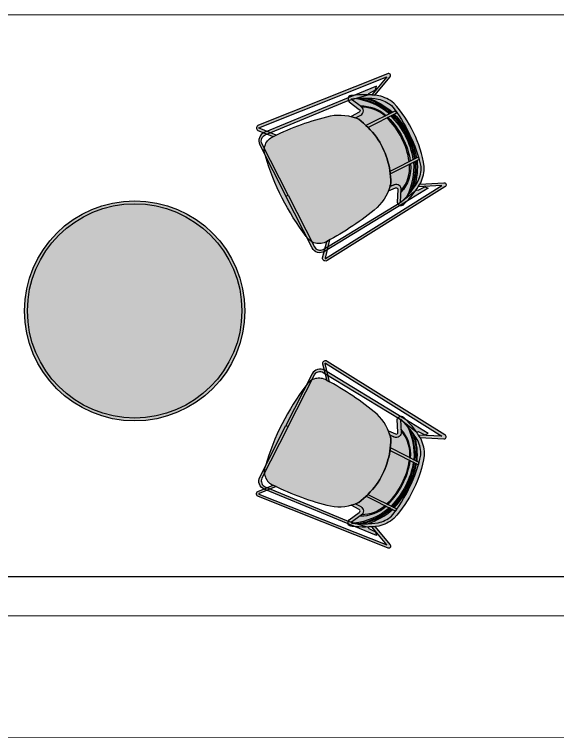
# Model space of a CAD drawing. Header units: millimetres. Extents: x 307301 to 459443, y -2888111 to -2805601.
# Drawn here: x 314338 to 316557, y -2828819 to -2825863 of the extents above; entities that cross this region are included whole.
import ezdxf

# ---------------------------------------------------------------- set-up
doc = ezdxf.new("R2010")
doc.units = ezdxf.units.MM
doc.header["$LTSCALE"] = 10
doc.header["$MEASUREMENT"] = 0
doc.linetypes.add('HIDDEN', pattern=[9.524999999999999, 6.35, -3.175])
for name, color, linetype in [('BMA  furniture', 6, 'Continuous'), ('HATCH', 252, 'Continuous'), ('PDA FURNITURE', 6, 'Continuous')]:
    doc.layers.add(name, color=color, linetype=linetype)
doc.layers.add('WIN', color=5, linetype='Continuous', lineweight=9)

# ---------------------------------------------------------------- blocks, each defined once
blk = doc.blocks.new('23W')
at = {"layer": 'BMA  furniture', "linetype": 'Continuous', "true_color": 0xffffff, "transparency": 33554687}
h = blk.add_hatch(color=7, dxfattribs=at)
h.dxf.hatch_style = 1
edge = h.paths.add_edge_path()
edge.add_arc((9103516.23022001, -3025914.970326669), 450, 0, 360)
at = {"layer": 'BMA  furniture', "ltscale": 500}
for radius in [450, 438]:
    blk.add_circle((9103516.23022001, -3025914.970326669, -2.10452680357e-05), radius, dxfattribs=at)
at = {"layer": 'BMA  furniture', "color": 5, "ltscale": 3000}
blk.add_circle((9103516.23022001, -3025914.970326669, -2.10452680357e-05), 450, dxfattribs=at)
blk = doc.blocks.new('A$C6E23677C')
at = {"layer": 'BMA  furniture'}
h = blk.add_hatch(color=254, dxfattribs=at)
h.dxf.hatch_style = 1
h.set_gradient(color1=(212, 214, 209), color2=(139, 145, 131), rotation=89.99999999999996, one_color=1, tint=0.5400000214576721, name='INVCYLINDER')
edge = h.paths.add_edge_path()
edge.add_arc((388.1237646008136, 343.7275872787499), 121.4839386057632, 26.61166548553625, 52.19175080522881)
edge.add_arc((266.3717283757497, 131.3209191690628), 365.5222855735374, 57.53173179584971, 72.33908217113212)
edge.add_arc((375.9200565880626, 478.3201072833469), 1.86745503007874, 43.92725329555989, 185.3324487463281)
edge.add_line((374.0606834820937, 478.1465563047677), (394.9502769724932, 440.4618445391533))
edge.add_arc((380.2918994226048, 430.4611672900148), 17.74490286917649, -84.9663754651695, 34.303761086660074, ccw=False)
edge.add_line((381.8488434709143, 412.7846997960005), (364.9706752484199, 411.4083652372937))
edge.add_arc((238.9022502474353, 291.6664982557459), 173.8716839811921, 38.987046426119605, 43.52567171680141, ccw=False)
edge.add_arc((105.6014352186242, 269.9118504238849), 298.7708528809388, -7.5433146384694965, 26.0368264072996, ccw=False)
edge.add_arc((59.15722049395663, 293.1446949992084), 348.275010815125, 334.7092719410489, 349.669592641458, ccw=False)
edge.add_arc((238.9022502468341, 253.7480307302637), 173.871683981316, 317.01347524831783, 321.01295357414483, ccw=False)
edge.add_line((366.0918349919375, 135.1977375089191), (387.5942450964357, 134.5025812295498))
edge.add_arc((387.0275776114868, 116.7667286760572), 17.74490286921081, -31.84361776994649, 88.16999977992572, ccw=False)
edge.add_line((402.1017180259804, 107.4044710102025), (382.848971962696, 68.85781893681269))
edge.add_arc((384.7140809004887, 68.7642404072948), 1.867455030521721, 177.1276945754742, 318.5328900270007)
edge.add_arc((260.3719859487337, 410.7413100850163), 365.5222855687063, 290.121061145562, 304.9284115208428)
edge.add_arc((391.129236711057, 203.7565465087255), 121.4839386063419, 310.2683925106992, 335.8484778303912)
edge.add_arc((-47.74071271946519, 264.350874582655), 560.6764418315739, 348.6544319896159, 373.8057113267939)
at = {"layer": 'HATCH', "true_color": 0xffffff}
h = blk.add_hatch(color=7, dxfattribs=at)
h.dxf.hatch_style = 1
edge = h.paths.add_edge_path()
edge.add_line((464.7194833371322, 452.5392938082805), (543.9783688492607, 487.8495981321902))
edge.add_arc((541.4882044322219, 494.4989870206782), 7.10037262502712, 290.5306854172606, 462.1178101258513)
edge.add_line((539.9976765157188, 501.4411493599181), (43.01237079477869, 546.6630472856342))
edge.add_arc((40.81746273166316, 536.5165729855624), 10.38116381373236, 77.79372791279523, 211.2589495809957)
edge.add_line((31.94332387275063, 531.1297166072764), (72.04767990461552, 484.7538909730501))
edge.add_line((72.04767990461552, 484.7538909730501), (83.94118378753774, 484.5436912497971))
edge.add_line((83.94118378753774, 484.5436912497971), (39.45566123886965, 536.2017574214842))
edge.add_arc((39.87780511881105, 537.0063088976217), 0.9085750013768695, 92.17705770488618, 242.3142425871182, ccw=False)
edge.add_line((39.84329046006314, 537.9142280963715), (533.3371577726211, 493.0100246166111))
edge.add_line((533.3371577726211, 493.0100246166111), (455.3959152491297, 458.1127992412075))
edge.add_line((455.3959152491297, 458.1127992412075), (464.7194833371322, 452.5392938082805))
h = blk.add_hatch(color=7, dxfattribs=at)
h.dxf.hatch_style = 1
edge = h.paths.add_edge_path()
edge.add_line((23.73161643161438, 273.4479382962454), (23.73161643161438, 481.9501015946734))
edge.add_arc((47.30572169809935, 481.3238550811334), 23.58242192420099, 87.73066080825163, 178.478294516298, ccw=False)
edge.add_line((48.23951688385569, 504.8877819686895), (370.9084951102268, 479.4401124079013))
edge.add_line((370.9084951102268, 479.4401124079013), (444.8638919189106, 465.5264121965737))
edge.add_line((444.8638919189106, 465.5264121965737), (449.1216665010433, 469.1026194575242))
edge.add_line((449.1216665010433, 469.1026194575242), (475.8546453115997, 469.1026194575242))
edge.add_line((475.8546453115997, 469.1026194575242), (485.0723937281872, 479.4643879317446))
edge.add_line((485.0723937281872, 479.4643879317446), (375.1116069133859, 488.1365750842961))
edge.add_line((375.1116069133859, 488.1365750842961), (48.7858563165646, 513.8726403112523))
edge.add_arc((47.30572169808694, 481.3238550811236), 32.58242192418883, 87.396305830842, 178.7054178911281)
edge.add_line((14.73161643161438, 482.0599831505679), (14.73161643161438, 273.4479382962454))
edge.add_line((14.73161643161438, 273.4479382962454), (23.73161643161438, 273.4479382962454))
h = blk.add_hatch(color=7, dxfattribs=at)
h.dxf.hatch_style = 1
edge = h.paths.add_edge_path()
edge.add_arc((105.6014352186242, 269.9118504238849), 298.7708528809388, 352.4566853615306, 386.0368264072995)
edge.add_arc((238.9022502473632, 291.6664982538815), 173.8716839824212, 38.98704642658221, 73.19926793084076)
edge.add_arc((60.4532433297569, -507.8653308436453), 992.6869347782665, 76.67994038139273, 89.3307785532835)
edge.add_arc((68.0245173533173, 431.479758612835), 53.42582723409992, 85.68132752854913, 175.9574298235771)
edge.add_arc((896.5462482494378, 272.7072644932778), 896.6693566631559, 169.5562813127666, 190.4437186872334)
edge.add_arc((68.02451735331734, 113.9347703737205), 53.42582723409993, 184.0425701764228, 274.3186724714508)
edge.add_arc((60.45324332975659, 1053.279859830201), 992.6869347782665, 270.6692214467166, 283.3200596186073)
edge.add_arc((238.9022502473633, 253.748030732674), 173.8716839824211, 286.8007320691592, 321.0129535734177)
edge.add_arc((59.15722049395413, 293.1446949992092), 348.2750108151276, 334.7092719410489, 349.6695926414579)
h = blk.add_hatch(color=7, dxfattribs=at)
h.dxf.hatch_style = 1
edge = h.paths.add_edge_path()
edge.add_arc((391.1292367108517, 203.7565465089114), 133.4839386064529, 310.02448983797717, 336.2018333519589, ccw=False)
edge.add_arc((260.3719859482255, 410.7413100848537), 377.5222855687221, 290.36661487636945, 305.0120222442599, ccw=False)
edge.add_arc((384.7140808998832, 68.76424040675548), 13.86745503052752, 162.0914313877837, 300.5343149390813, ccw=False)
edge.add_line((371.5185258665588, 73.02846793190109), (391.6830896807368, 113.4007048562635))
edge.add_arc((387.0275776115186, 116.7667286757628), 5.744902869507315, 324.1323547355477, 448.4515958066381)
edge.add_line((387.1828132856172, 122.509533814853), (354.0825183202978, 123.4987760800868))
edge.add_arc((238.9022502846466, 253.7480306955956), 173.871683930018, 311.4865398215853, 317.0134752481789)
edge.add_line((366.0918349919375, 135.1977375089191), (387.5942450964357, 134.5025812295498))
edge.add_arc((387.0275776114701, 116.7667286760483), 17.74490286922027, -31.843617769893513, 88.16999977987263, ccw=False)
edge.add_line((402.1017180259804, 107.4044710102025), (382.848971962696, 68.85781893681269))
edge.add_arc((384.7140809004936, 68.76424040730691), 1.867455030526054, 177.1276945758528, 318.5328900266218)
edge.add_arc((260.3719859487536, 410.7413100849782), 365.5222855686637, 290.1210611455611, 304.9284115208437)
edge.add_arc((391.1292367110585, 203.7565465087245), 121.4839386063402, 310.2683925106991, 335.8484778303913)
edge.add_arc((-47.74071271946622, 264.350874582655), 560.676441831575, 348.6544319896159, 373.8057113267939)
edge.add_arc((388.1237646008126, 343.7275872787491), 121.4839386057644, 26.61166548553639, 52.19175080522868)
edge.add_arc((266.3717283757509, 131.3209191690653), 365.5222855735346, 57.53173179584964, 72.33908217113218)
edge.add_arc((375.9200565880626, 478.3201072833469), 1.86745503007874, 43.92725329555989, 185.3324487463281)
edge.add_line((374.0606834820937, 478.1465563047677), (394.9502769724932, 440.4618445391533))
edge.add_arc((380.2918994226637, 430.4611672899525), 17.7449028691629, -85.70985646283259, 34.30376108693349, ccw=False)
edge.add_line((381.6193456051406, 412.7659853335935), (364.8999471783172, 411.4025976986158))
edge.add_arc((252.6602455847896, 306.8059974731559), 153.4216392577292, 42.98125950218687, 49.32213375501085)
edge.add_line((352.6613112108316, 423.1588498927886), (380.6934985339176, 424.7303185631753))
edge.add_arc((380.2918994223363, 430.4611672901249), 5.744902869292231, 274.0085475137407, 398.3277885848305)
edge.add_line((384.798636030173, 434.0239238247741), (362.9197030409705, 473.4933986037503))
edge.add_arc((375.9200565878867, 478.3201072835891), 13.86745503056879, 61.92582837706078, 200.3687119283581, ccw=False)
edge.add_arc((266.371728375368, 131.3209191775059), 377.5222855658108, 57.448121071912794, 72.09352843980332, ccw=False)
edge.add_arc((388.1237646003058, 343.7275872755669), 133.4839386076747, 26.25830996508489, 52.435653479066616, ccw=False)
edge.add_arc((77.41019604411952, 267.0381273447348), 451.3212043314912, -15.043897420346184, 17.504040736668912, ccw=False)
h = blk.add_hatch(color=7, dxfattribs=at)
h.dxf.hatch_style = 1
edge = h.paths.add_edge_path()
edge.add_arc((388.1237646008136, 343.7275872787499), 121.4839386057632, 26.61166548553625, 52.19175080522881)
edge.add_arc((266.3717283757497, 131.3209191690628), 365.5222855735374, 57.53173179584971, 72.33908217113212)
edge.add_arc((375.9200565880626, 478.3201072833469), 1.86745503007874, 43.92725329555989, 185.3324487463281)
edge.add_line((374.0606834820937, 478.1465563047677), (394.9502769724932, 440.4618445391533))
edge.add_arc((380.2918994226048, 430.4611672900148), 17.74490286917649, -84.9663754651695, 34.303761086660074, ccw=False)
edge.add_line((381.8488434709143, 412.7846997960005), (364.9706752484199, 411.4083652372937))
edge.add_arc((238.9022502474353, 291.6664982557459), 173.8716839811921, 38.987046426119605, 43.52567171680141, ccw=False)
edge.add_arc((105.6014352186242, 269.9118504238849), 298.7708528809388, -7.5433146384694965, 26.0368264072996, ccw=False)
edge.add_arc((59.15722049395663, 293.1446949992084), 348.275010815125, 334.7092719410489, 349.669592641458, ccw=False)
edge.add_arc((238.9022502468341, 253.7480307302637), 173.871683981316, 317.01347524831783, 321.01295357414483, ccw=False)
edge.add_line((366.0918349919375, 135.1977375089191), (387.5942450964357, 134.5025812295498))
edge.add_arc((387.0275776114868, 116.7667286760572), 17.74490286921081, -31.84361776994649, 88.16999977992572, ccw=False)
edge.add_line((402.1017180259804, 107.4044710102025), (382.848971962696, 68.85781893681269))
edge.add_arc((384.7140809004887, 68.7642404072948), 1.867455030521721, 177.1276945754742, 318.5328900270007)
edge.add_arc((260.3719859487337, 410.7413100850163), 365.5222855687063, 290.121061145562, 304.9284115208428)
edge.add_arc((391.129236711057, 203.7565465087255), 121.4839386063419, 310.2683925106992, 335.8484778303912)
edge.add_arc((-47.74071271946519, 264.350874582655), 560.6764418315739, 348.6544319896159, 373.8057113267939)
h = blk.add_hatch(color=7, dxfattribs=at)
h.dxf.hatch_style = 1
edge = h.paths.add_edge_path()
edge.add_arc((266.37172837523, 131.3209191700278), 365.5222855729173, 65.277949653516, 67.64089651562256)
edge.add_arc((259.8626846308555, 277.6429832760458), 240.7142203306336, 22.990985477991217, 52.7934546188676, ccw=False)
edge.add_line((481.4560878889168, 371.6626594183035), (485.7990178752224, 371.6526793281082))
edge.add_arc((259.862684630825, 277.642983278031), 244.7142203292471, 22.59167323571471, 49.36210449705644)
h = blk.add_hatch(color=7, dxfattribs=at)
h.dxf.hatch_style = 1
edge = h.paths.add_edge_path()
edge.add_line((390.2106655247044, 449.0120775232791), (393.2814224602189, 443.472448900342))
edge.add_arc((342.2831579787008, 322.7517029743581), 131.0508354687327, 21.9334873222777, 67.09845954645812, ccw=False)
edge.add_line((463.8482846512925, 371.7031223013764), (468.1539461042266, 371.6932278544409))
edge.add_arc((342.2831579791061, 322.751702973973), 135.0508354689612, 21.24725287337371, 69.21360725817588)
h = blk.add_hatch(color=7, dxfattribs=at)
h.dxf.hatch_style = 1
edge = h.paths.add_edge_path()
edge.add_arc((266.3717283772192, 131.3209191710589), 365.5222855711128, 60.94401704906832, 63.05584285441132)
edge.add_arc((259.8626846304941, 277.6429832771844), 248.7142203300185, 22.206311970176273, 46.20340350560468, ccw=False)
edge.add_line((490.1295112052467, 371.6427278170595), (494.4482572663109, 371.6328033015598))
edge.add_arc((259.8626846305359, 277.6429832766477), 252.7142203303364, 21.83416228165075, 43.26311972660456)
h = blk.add_hatch(color=7, dxfattribs=at)
h.dxf.hatch_style = 1
h.paths.add_polyline_path([(502.5798023107927, 371.6141169412294), (387.0010969580617, 371.8797177983215), (390.4214854768943, 362.8797177983215), (504.2657072141301, 362.5699398235884)])
h = blk.add_hatch(color=7, dxfattribs=at)
h.dxf.hatch_style = 1
edge = h.paths.add_edge_path()
edge.add_line((471.2653650788125, 362.6597360293381), (467.0460250766482, 362.6712171442342))
edge.add_arc((203.3798604243792, 274.2547187710381), 278.0958891587842, -18.538106098598973, 18.53810609920248, ccw=False)
edge.add_line((467.0460250775795, 185.8382204006193), (471.2653650788125, 185.8497015155153))
edge.add_arc((203.3798604238314, 274.2547187724267), 282.0958891590742, 341.7365698641307, 378.2634301358693)
h = blk.add_hatch(color=7, dxfattribs=at)
h.dxf.hatch_style = 1
edge = h.paths.add_edge_path()
edge.add_line((488.0793500251602, 362.6139840172837), (483.8847893027122, 362.6253977061715))
edge.add_arc((203.379860424297, 274.2547187724267), 294.0958891591241, -17.486587718844078, 17.486587718844078, ccw=False)
edge.add_line((483.8847893027122, 185.8840398386819), (488.0793500251602, 185.8954535275698))
edge.add_arc((203.3798604244594, 274.2547187724267), 298.0958891590264, 342.757760207151, 377.2422397928489)
h = blk.add_hatch(color=7, dxfattribs=at)
h.dxf.hatch_style = 1
edge = h.paths.add_edge_path()
edge.add_line((496.4521369233262, 362.5912010869943), (492.268386876909, 362.6025853592437))
edge.add_arc((203.379860424147, 274.254718770904), 302.0958891589875, -17.00467590763901, 17.004675908242973, ccw=False)
edge.add_line((492.2683868778403, 185.9068521856097), (496.4521369233262, 185.9182364578591))
edge.add_arc((203.3798604242499, 274.2547187724267), 306.0958891590394, 343.2263870829395, 376.7736129170605)
h = blk.add_hatch(color=7, dxfattribs=at)
h.dxf.hatch_style = 1
edge = h.paths.add_edge_path()
edge.add_line((23.73161643161438, 273.4479382962454), (23.73161643161438, 64.94577499770094))
edge.add_arc((47.30572169809932, 65.57202151124105), 23.58242192420096, 181.5217054837022, 272.2693391917485)
edge.add_line((48.23951688385569, 42.00809462368488), (370.9084951102268, 67.45576418447308))
edge.add_line((370.9084951102268, 67.45576418447308), (444.8638919189106, 81.3694643958006))
edge.add_line((444.8638919189106, 81.3694643958006), (449.1216665010433, 77.79325713485014))
edge.add_line((449.1216665010433, 77.79325713485014), (475.8546453115997, 77.79325713485014))
edge.add_line((475.8546453115997, 77.79325713485014), (485.0723937281872, 67.43148866062984))
edge.add_line((485.0723937281872, 67.43148866062984), (375.1116069133859, 58.75930150807836))
edge.add_line((375.1116069133859, 58.75930150807836), (48.7858563165646, 33.02323628112208))
edge.add_arc((47.30572169808694, 65.57202151125077), 32.58242192418881, 181.2945821088719, 272.603694169158, ccw=False)
edge.add_line((14.73161643161438, 64.83589344180653), (14.73161643161438, 273.4479382962454))
edge.add_line((14.73161643161438, 273.4479382962454), (23.73161643161438, 273.4479382962454))
h = blk.add_hatch(color=7, dxfattribs=at)
h.dxf.hatch_style = 1
h.paths.add_polyline_path([(506.0742410502862, 176.9033508538268), (387.0010969580617, 176.6297197465319), (390.4214854768943, 185.6297197465319), (507.4268991702701, 185.9480995424092)])
h = blk.add_hatch(color=7, dxfattribs=at)
h.dxf.hatch_style = 1
edge = h.paths.add_edge_path()
edge.add_line((485.7990178752224, 176.8567582168616), (481.4560878889168, 176.8467781265499))
edge.add_arc((259.8626846398369, 270.8664542614863), 240.714220319506, 303.37768713789325, 337.00901452277805, ccw=False)
edge.add_line((392.2929564032238, 69.85511382343246), (399.9563303820323, 72.92071859200952))
edge.add_arc((260.3719859485701, 410.7413100688379), 365.5222855540734, 292.4499613985049, 293.9674620784728)
edge.add_arc((259.8626846303569, 270.8664542677439), 244.7142203299886, 307.5054228472319, 337.4083267641534)
h = blk.add_hatch(color=7, dxfattribs=at)
h.dxf.hatch_style = 1
edge = h.paths.add_edge_path()
edge.add_line((468.1539461042266, 176.8162096905289), (463.8482846512925, 176.806315243477))
edge.add_arc((342.2831579788821, 225.7577345703313), 131.0508354685032, 297.773296784795, 338.0665126777592, ccw=False)
edge.add_arc((387.0275776114956, 116.7667286755635), 17.74490286894282, 328.15638223139285, 336.89803763645614, ccw=False)
edge.add_line((402.1017180259804, 107.4044710102025), (400.3043026400264, 103.8057975913398))
edge.add_arc((342.2831579787847, 225.7577345713692), 135.0508354693958, 295.4437309219858, 338.7527471265284)
h = blk.add_hatch(color=7, dxfattribs=at)
h.dxf.hatch_style = 1
edge = h.paths.add_edge_path()
edge.add_line((494.4482572663109, 176.8766342432936), (490.1295112052467, 176.8667097277939))
edge.add_arc((259.8626846305278, 270.8664542675202), 248.714220329931, 311.2023732231528, 337.7936880298525, ccw=False)
edge.add_arc((260.3719859477506, 410.7413100856113), 365.5222855697688, 296.5400541205117, 298.9381879609305)
edge.add_arc((259.8626846305664, 270.8664542686341), 252.7142203304674, 314.5773856162145, 338.1658377182565)
h = blk.add_hatch(color=7, dxfattribs=at)
h.dxf.hatch_style = 1
edge = h.paths.add_edge_path()
edge.add_line((465.1834705180954, 93.60516914632171), (543.9783688492607, 59.04627846018411))
edge.add_arc((541.4882044322219, 52.39688957169606), 7.100372625027127, -102.11781012585152, 69.4693145827394, ccw=False)
edge.add_line((539.9976765157188, 45.45472723245621), (43.01237079477869, 0.2328293067403138))
edge.add_arc((40.81746273166313, 10.37930360681191), 10.38116381373221, 148.741050419004, 282.20627208720504, ccw=False)
edge.add_line((31.94332387275063, 15.76615998509806), (70.6931483510416, 60.57563409628347))
edge.add_line((70.6931483510416, 60.57563409628347), (82.82460036757402, 60.84503936907276))
edge.add_line((82.82460036757402, 60.84503936907276), (39.45566123886965, 10.69411917089019))
edge.add_arc((39.87780511881105, 9.889567694752705), 0.9085750013768773, 117.6857574128815, 267.8229422951138)
edge.add_line((39.84329046006314, 8.981648496002892), (533.3371577726211, 53.88585197576322))
edge.add_line((533.3371577726211, 53.88585197576322), (455.9483243457507, 87.82805243995969))
edge.add_line((455.9483243457507, 87.82805243995969), (465.1834705180954, 93.60516914632171))
at = {"layer": 'BMA  furniture'}
for points in [[(464.7194833371322, 452.5392938082805), (543.9783688492607, 487.8495981321902, 0.9291526593489744), (539.9976765157188, 501.4411493599181), (43.01237079477869, 546.6630472856342, 0.6585350694175031), (31.94332387275063, 531.1297166072764), (72.04767990461552, 484.7538909730501), (83.94118378753774, 484.5436912497971), (39.45566123886965, 536.2017574214842, -0.7682784465758092), (39.84329046006314, 537.9142280963715), (533.3371577726211, 493.0100246166111), (455.3959152491297, 458.1127992412075)], [(23.73161643161438, 273.4479382962454), (23.73161643161438, 481.9501015946734, -0.4180406140912173), (48.23951688385569, 504.8877819686895), (370.9084951102268, 479.4401124079013), (444.8638919189106, 465.5264121965737), (449.1216665010433, 469.1026194575242), (475.8546453115997, 469.1026194575242), (485.0723937281872, 479.4643879317446), (375.1116069133859, 488.1365750842961), (48.7858563165646, 513.8726403112523, 0.420921623478793), (14.73161643161438, 482.0599831505679), (14.73161643161438, 273.4479382962454)], [(401.7866960035171, 230.6905064261518, 0.1475786132294935), (374.0506619855296, 401.0569425144931, 0.1503978062127575), (289.1588222465943, 458.1166092834902, 0.0552558278312566), (72.04767990461552, 484.7538909730501, 0.4156256891357172), (14.73161643161438, 435.2461530421861, 0.0913918200004344), (14.73161643161438, 110.1683759443695, 0.4156256891357172), (72.04767990461552, 60.66063801350536, 0.0552558278312566), (289.1588222465943, 87.29791970306542, 0.1503978062127575), (374.0506619855296, 144.3575864720624, 0.0653695874083758)], [(513.2633804108482, 149.8936389698647, -0.1147195296676181), (476.9747572231572, 101.5386005607433, -0.0639897702039728), (391.759501184104, 56.8198541922029, -0.6901299899112628), (371.5185258665588, 73.02846793190109), (391.6830896807368, 113.4007048562635, 0.6027580626022812), (387.1828132856172, 122.509533814853), (354.0825183202978, 123.4987760800868, 0.0241204812987605), (366.0918349919375, 135.1977375089191), (387.5942450964357, 134.5025812295498, -0.5774294956007294), (402.1017180259804, 107.4044710102025), (382.848971962696, 68.85781893681269, 0.7093845029730383), (386.1134321221616, 67.527630343684, 0.0646993054221887), (469.6526827325579, 111.0612620320171, 0.1120799854754735), (501.9792761148419, 154.0512539988849, 0.1101858578115196), (496.7380657687317, 398.1452399382833, 0.1120799854754735), (462.5959470893722, 439.7080091082025, 0.0646993054221887), (377.2650373035577, 479.6156439151381, 0.7093845029730383), (374.0606834820937, 478.1465563047677), (394.9502769724932, 440.4618445391533, -0.5774294956007294), (381.6193456051406, 412.7659853335935), (364.8999471783172, 411.4025976986158, 0.0276743450246966), (352.6613112108316, 423.1588498927886), (380.6934985339176, 424.7303185631753, 0.6027580626022812), (384.798636030173, 434.0239238247741), (362.9197030409705, 473.4933986037503, -0.6901299899112628), (382.4462775548454, 490.5559051290619, -0.0639897702039728), (469.5025183779653, 449.5361894769594, -0.1147195296676181), (507.8333065973128, 402.7833864919375, -0.1429797131137249)], [(496.7380657687317, 398.1452399382833, 0.1120799854754747), (462.5959470893722, 439.7080091082025, 0.0646993054221882), (377.2650373035577, 479.6156439151381, 0.7093845029730566), (374.0606834820937, 478.1465563047677), (394.9502769724932, 440.4618445391533, -0.5731118743530821), (381.8488434709143, 412.7846997960005), (364.9706752484199, 411.4083652372937, -0.0198060779473026), (374.0506619855296, 401.0569425144931, -0.1475786132294935), (401.7866960035171, 230.6905064261518, -0.0653695874083763), (374.0506619855296, 144.3575864720624, -0.0174527880018018), (366.0918349919375, 135.1977375089191), (387.5942450964357, 134.5025812295498, -0.5774294956013448), (402.1017180259804, 107.4044710102025), (382.848971962696, 68.85781893681269, 0.7093845029780022), (386.1134321221616, 67.527630343684, 0.0646993054221811), (469.6526827325579, 111.0612620320171, 0.1120799854754719), (501.9792761148419, 154.0512539988849, 0.1101858578115198)], [(419.2392463057768, 463.3420980309602, 0.0103106660501198), (405.4201918605249, 469.3624344500714, -0.1307757672646228), (481.4560878889168, 371.6626594183035), (485.7990178752224, 371.6526793281082, 0.1173422049802133)], [(390.2106655247044, 449.0120775232791), (393.2814224602189, 443.472448900342, -0.1996607825638584), (463.8482846512925, 371.7031223013764), (468.1539461042266, 371.6932278544409, 0.2124031269966372)], [(443.8927320071961, 450.8406126475892, 0.0092148391903492), (431.9978707309346, 457.1652412301627, -0.1050914045205824), (490.1295112052467, 371.6427278170595), (494.4482572663109, 371.6328033015598, 0.0937749015238137)], [(471.2653650788125, 362.6597360293381), (467.0460250766482, 362.6712171442342, -0.1632017188168883), (467.0460250775795, 185.8382204006193), (471.2653650788125, 185.8497015155153, 0.1607418328169853)], [(488.0793500251602, 362.6139840172837), (483.8847893027122, 362.6253977061715, -0.1537949062369268), (483.8847893027122, 185.8840398386819), (488.0793500251602, 185.8954535275698, 0.1516128446881274)], [(496.4521369233262, 362.5912010869943), (492.268386876909, 362.6025853592437, -0.1494927180022087), (492.2683868778403, 185.9068521856097), (496.4521369233262, 185.9182364578591, 0.1474318686767018)], [(23.73161643161438, 273.4479382962454), (23.73161643161438, 64.94577499770094, 0.4180406140912173), (48.23951688385569, 42.00809462368488), (370.9084951102268, 67.45576418447308), (444.8638919189106, 81.3694643958006), (449.1216665010433, 77.79325713485014), (475.8546453115997, 77.79325713485014), (485.0723937281872, 67.43148866062984), (375.1116069133859, 58.75930150807836), (48.7858563165646, 33.02323628112208, -0.420921623478793), (14.73161643161438, 64.83589344180653), (14.73161643161438, 273.4479382962454)], [(485.7990178752224, 176.8567582168616), (481.4560878889168, 176.8467781265499, -0.1478068275697433), (392.2929564032238, 69.85511382343246), (399.9563303820323, 72.92071859200952, 0.0066214425832048), (408.8536375674884, 76.73571076069493, 0.1312215169512682)], [(468.1539461042266, 176.8162096905289), (463.8482846512925, 176.806315243477, -0.1776464527310356), (403.3494822827633, 109.8041856250492, -0.0381611754466797), (402.1017180259804, 107.4044710102025), (400.3043026400264, 103.8057975913398, 0.191253229398044)], [(494.4482572663109, 176.8766342432936), (490.1295112052467, 176.8667097277939, -0.116549973287337), (423.6958712923806, 83.73695273837075, 0.0104642147727191), (437.2357110034208, 90.85732485412157, 0.1032890223502114)], [(465.1834705180954, 93.60516914632171), (543.9783688492607, 59.04627846018411, -0.9291526593489744), (539.9976765157188, 45.45472723245621), (43.01237079477869, 0.2328293067403138, -0.6585350694175031), (31.94332387275063, 15.76615998509806), (70.6931483510416, 60.57563409628347), (82.82460036757402, 60.84503936907276), (39.45566123886965, 10.69411917089019, 0.7682784465758092), (39.84329046006314, 8.981648496002892), (533.3371577726211, 53.88585197576322), (455.9483243457507, 87.82805243995969)]]:
    blk.add_lwpolyline(points, format="xyb", close=True, dxfattribs=at)
blk.add_lwpolyline([(431.9978707309346, 457.1652412300464, -0.1050914045204158), (490.1295112052467, 371.6427278170595), (494.4482572663109, 371.6328033015598, 0.0937749015237488), (443.8927320071961, 450.8406126474728)], format="xyb", dxfattribs=at)
for points in [[(502.5798023107927, 371.6141169412294), (387.0010969580617, 371.8797177983215), (390.4214854768943, 362.8797177983215), (504.2657072141301, 362.5699398235884)], [(506.0742410502862, 176.9033508538268), (387.0010969580617, 176.6297197465319), (390.4214854768943, 185.6297197465319), (507.4268991702701, 185.9480995424092)]]:
    blk.add_lwpolyline(points, close=True, dxfattribs=at)

msp = doc.modelspace()

# ---------------------------------------------------------------- linework, layer by layer
at = {"layer": 'PDA FURNITURE', "color": 8, "linetype": 'HIDDEN', "ltscale": 10, "const_width": 2}
msp.add_lwpolyline([(307301.7894452352, -2828818.419733912), (329928.2061059131, -2828818.419733912), (329928.2061059131, -2805602.395961387), (307301.7894452352, -2805602.395961387)], close=True, dxfattribs=at)
at = {"layer": 'PDA FURNITURE', "elevation": 2.980013874553933e-10}
msp.add_lwpolyline([(312944.2177707246, -2825862.903018725), (319504.1238510691, -2825863.964106336), (319504.1238510691, -2826452.905434475), (319870.8008930672, -2826452.905434475), (319870.8008930672, -2828162.903018725), (312724.9298638988, -2828162.903018725), (312724.9298638988, -2826452.836887083), (312944.1238455144, -2826452.871783576)], close=True, dxfattribs=at)
at = {"layer": 'WIN', "ltscale": 50, "elevation": 2.980013874553933e-10}
msp.add_lwpolyline([(312724.9298638988, -2828162.903018725), (312724.9298638988, -2826452.836887084), (312944.12385107, -2826452.836887084), (312944.2177680617, -2825862.91974502), (319504.1238510691, -2825863.964106336), (319504.1238510691, -2826452.905434475), (319870.8008930672, -2826452.905434475), (319870.8008930672, -2828162.903018725)], close=True, dxfattribs=at)
msp.add_lwpolyline([(320029.2204117745, -2826452.905434475), (320029.2204117745, -2828321.322537431), (312566.5103451925, -2828321.322537431), (312566.5103451925, -2826452.836887084)], dxfattribs=at)

# ---------------------------------------------------------------- block references
at = {"layer": 'BMA  furniture', "color": 3, "yscale": 1.134780472021324, "zscale": 1.134780472021324}
for p, xscale, rotation in [((315291.8927705889, -2826337.324431443, -2.014952792002663e-05), -1.134780472021324, 206.9001606919153), ((315291.8927705889, -2827812.525463673, -2.014952792002663e-05), 1.134780472021324, 333.0998393080847)]:
    msp.add_blockref('A$C6E23677C', p, dxfattribs=dict(at, xscale=xscale, rotation=rotation))
at = {"layer": 'BMA  furniture', "rotation": 180}
msp.add_blockref('23W', (9418345.507745966, -5852989.895274227, 2.10452680357e-05), dxfattribs=at)

doc.saveas('drawing.dxf')
